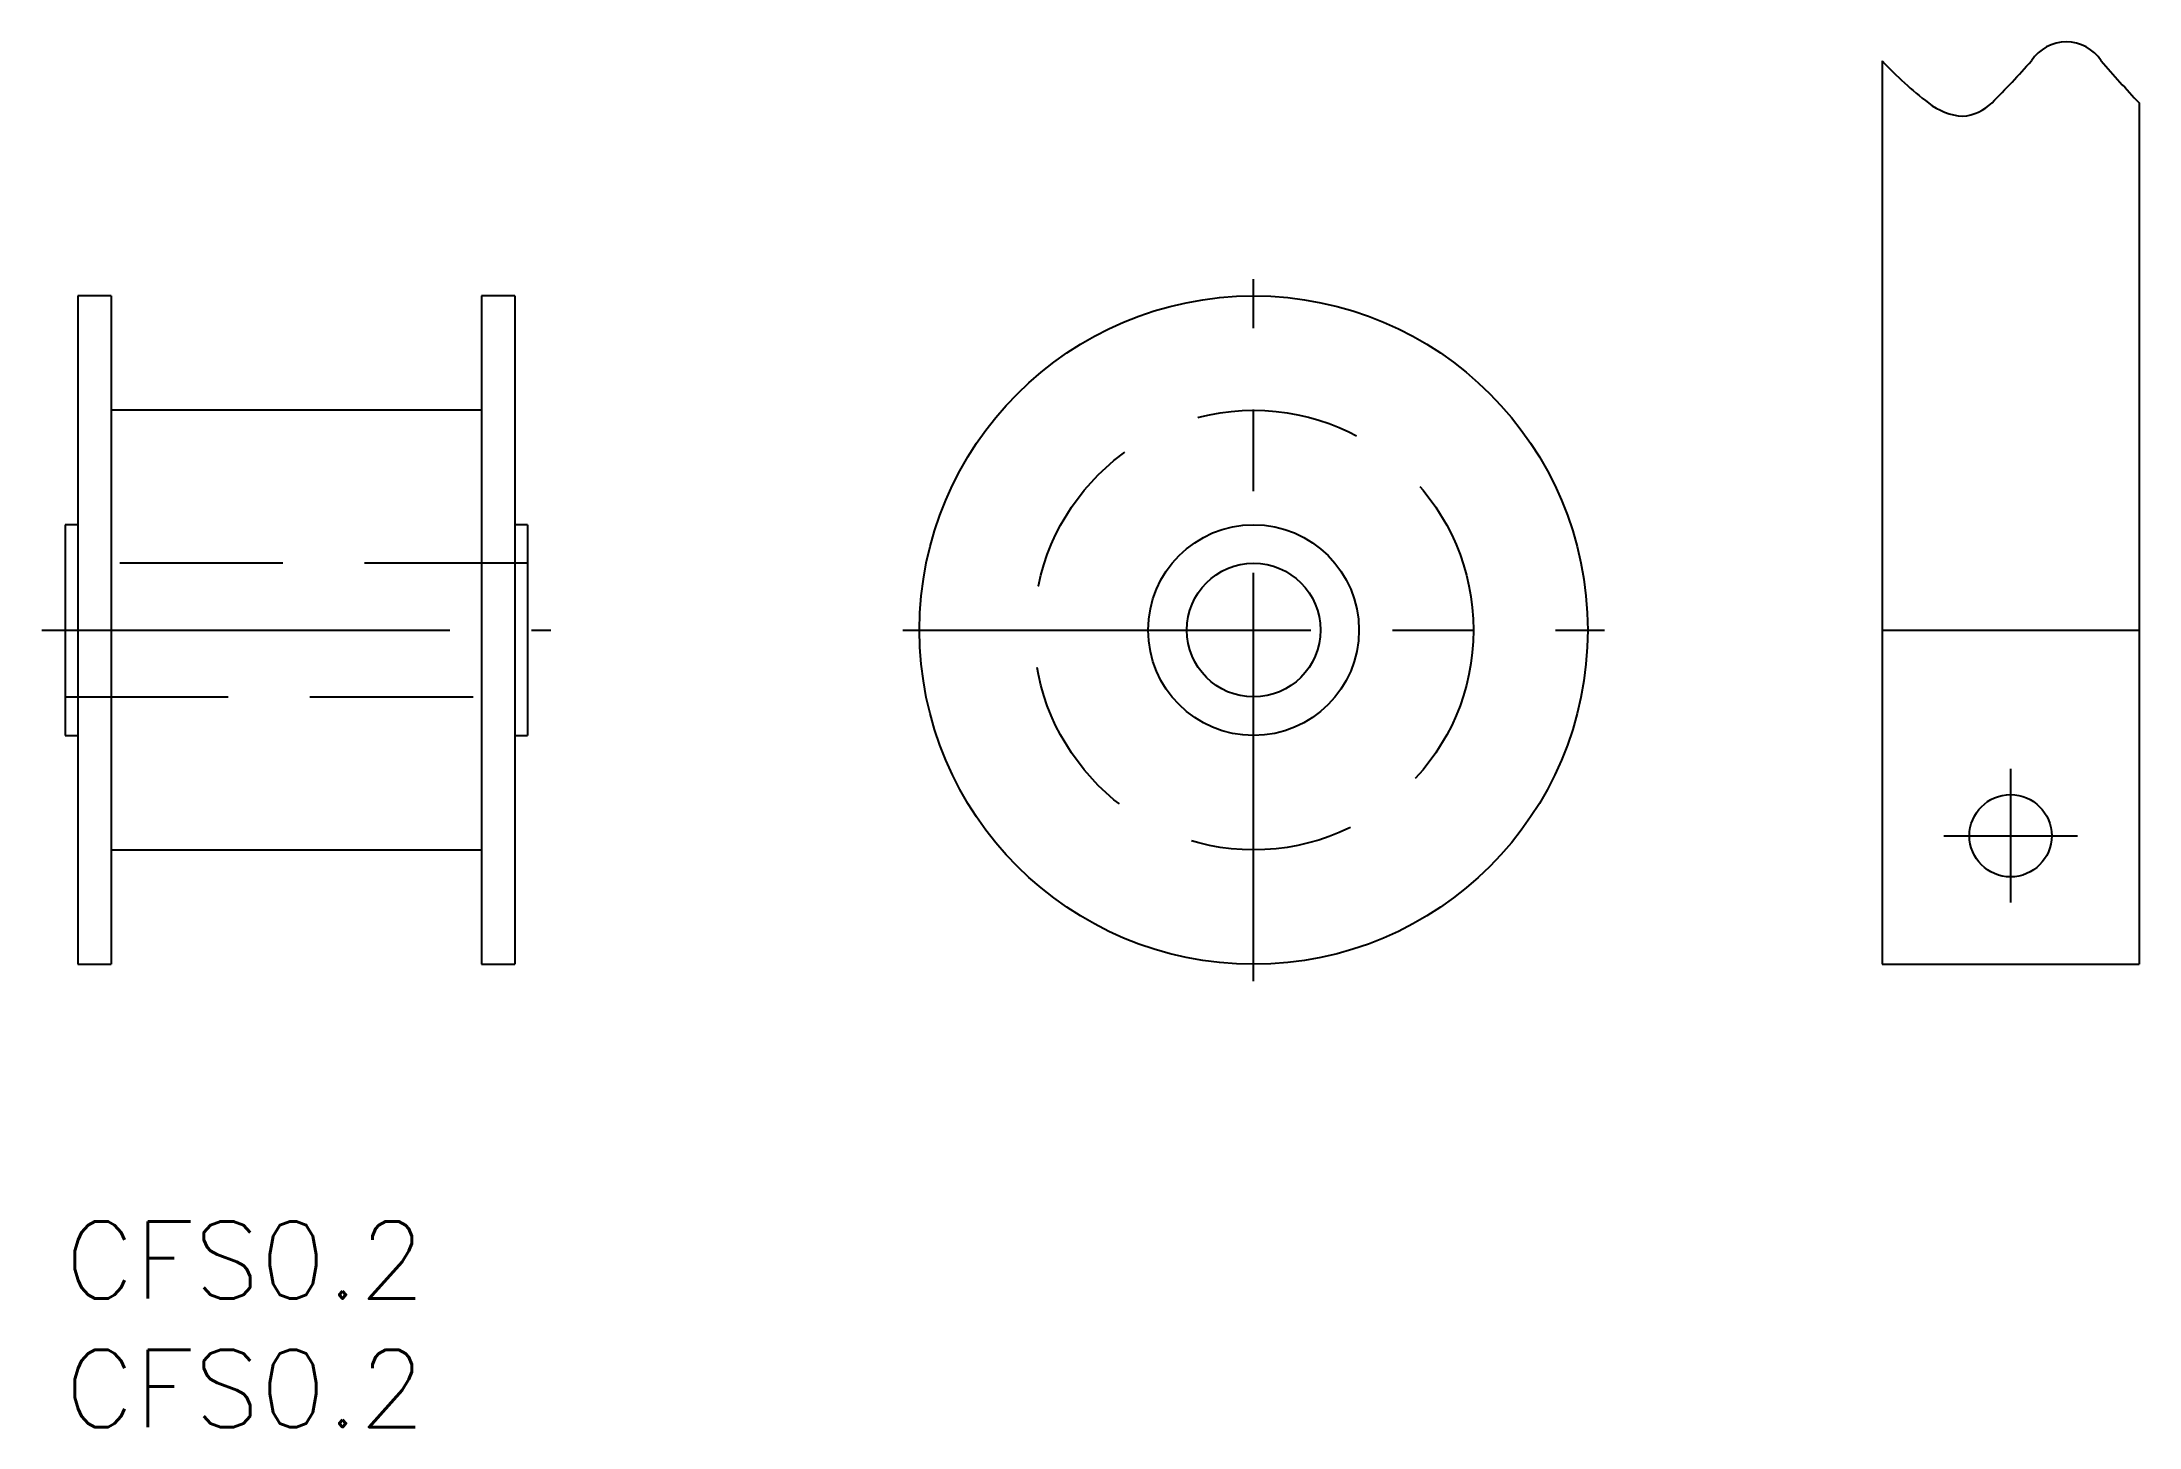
# Model space of a CAD drawing. Extents: x -0.9 to 80.7, y -8 to 45.9.
import ezdxf

# ---------------------------------------------------------------- set-up
doc = ezdxf.new("R2010")
doc.units = 0
doc.header["$LTSCALE"] = 0.5
doc.linetypes.add('CENTER', pattern=[50.8, 31.75, -6.35, 6.35, -6.35])
doc.linetypes.add('DASHED', pattern=[19.05, 12.7, -6.35])
for name, color, linetype in [('MSM_CENTER', 1, 'CENTER'), ('MSM_CONTINUOUS', 7, 'CONTINUOUS'), ('MSM_DASHED', 4, 'DASHED'), ('MSM_PART_NUMBER', 7, 'CONTINUOUS')]:
    doc.layers.add(name, color=color, linetype=linetype)
doc.styles.get("Standard").update_dxf_attribs({"font": 'txt.shx', "height": 3, "bigfont": 'bigfont.shx'})

# ---------------------------------------------------------------- blocks, each defined once
blk = doc.blocks.new('*U2')
at = {"layer": 'MSM_PART_NUMBER'}
blk.add_text('CFS0.2', height=3, dxfattribs=at).set_placement((0, -3))
blk = doc.blocks.new('*U3')
at = {"layer": 'MSM_PART_NUMBER'}
blk.add_text('CFS0.2', height=3, dxfattribs=at).set_placement((0, -8))

msp = doc.modelspace()

# ---------------------------------------------------------------- linework, layer by layer
at = {"layer": 'MSM_CENTER'}
for p, q in [((46.25, 9.35), (46.25, 36.65)), ((-0.9, 23), (18.9, 23)), ((32.6, 23), (59.9, 23)), ((75.705, 17.6), (75.705, 12.4)), ((73.105, 15), (78.305, 15))]:
    msp.add_line(p, q, dxfattribs=at)
at = {"layer": 'MSM_CONTINUOUS'}
for p, q in [((70.705, 45.143), (70.705, 10)), ((80.705, 43.507), (80.705, 10)), ((1.8, 36), (0.5, 36)), ((0.5, 36), (0.5, 10)), ((1.8, 36), (1.8, 10)), ((17.5, 36), (16.2, 36)), ((16.2, 36), (16.2, 10)), ((17.5, 36), (17.5, 10)), ((16.2, 31.55), (1.8, 31.55)), ((0.5, 27.1), (0, 27.1)), ((0, 27.1), (0, 18.9)), ((18, 27.1), (17.5, 27.1)), ((18, 27.1), (18, 18.9)), ((70.705, 23), (80.705, 23)), ((0, 18.9), (0.5, 18.9)), ((17.5, 18.9), (18, 18.9)), ((1.8, 14.45), (16.2, 14.45)), ((0.5, 10), (1.8, 10)), ((16.2, 10), (17.5, 10)), ((70.705, 10), (80.705, 10))]:
    msp.add_line(p, q, dxfattribs=at)
for centre, radius in [((46.25, 23), 13), ((46.25, 23), 4.1), ((46.25, 23), 2.6), ((75.705, 15), 1.6)]:
    msp.add_circle(centre, radius, dxfattribs=at)
for centre, radius, start, end in [((77.875, 44.258), 1.62, 33.12772, 146.87228), ((81.588, 55.336), 14.911, 223.12517, 232.5003), ((46.248, 72.082), 40.521, 315.16566, 318.33254), ((122.084, 82.251), 56.686, 220.89034, 223.11648), ((74.015, 45.405), 2.422, 231.6152, 266.0446), ((73.686, 44.835), 1.853, 275.00899, 314.45598)]:
    msp.add_arc(centre, radius, start, end, dxfattribs=at)
at = {"layer": 'MSM_DASHED'}
for p, q in [((18, 25.6), (0, 25.6)), ((0, 20.4), (18, 20.4))]:
    msp.add_line(p, q, dxfattribs=at)
msp.add_circle((46.25, 23), 8.55, dxfattribs=at)

# ---------------------------------------------------------------- block references
at = {"layer": 'MSM_CONTINUOUS'}
for name in ['*U2', '*U3']:
    msp.add_blockref(name, (0, 0), dxfattribs=at)

doc.saveas('drawing.dxf')
